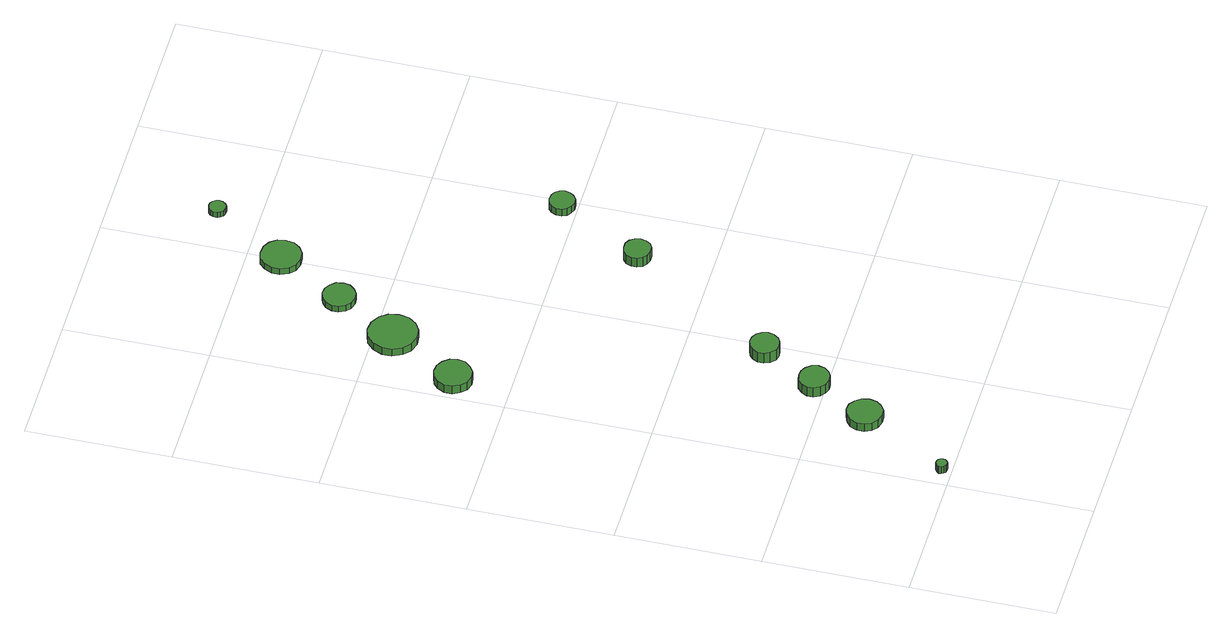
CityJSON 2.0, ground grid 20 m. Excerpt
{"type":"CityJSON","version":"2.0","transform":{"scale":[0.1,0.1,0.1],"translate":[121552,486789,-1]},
"CityObjects":{
"tree1":{"type":"SolitaryVegetationObject","attributes":{"function":"something"},"geometry":[{"type":"MultiSurface","lod":"1","boundaries":[[[0,1,2,3,4,5,6,7,8,9,10,11,12,13,14]],[[15,16,17,18,19,20,21,22,23,24,25,26,27,28,29]],[[0,29,28,1]],[[1,28,27,2]],[[2,27,26,3]],[[3,26,25,4]],[[4,25,24,5]],[[5,24,23,6]],[[6,23,22,7]],[[7,22,21,8]],[[8,21,20,9]],[[9,20,19,10]],[[10,19,18,11]],[[11,18,17,12]],[[12,17,16,13]],[[13,16,15,14]],[[14,15,29,0]]]}]},
"tree2":{"type":"SolitaryVegetationObject","attributes":{"function":"something"},"geometry":[{"type":"MultiSurface","lod":"1","boundaries":[[[30,31,32,33,34,35,36,37,38,39,40,41,42,43,44]],[[45,46,47,48,49,50,51,52,53,54,55,56,57,58,59]],[[30,59,58,31]],[[31,58,57,32]],[[32,57,56,33]],[[33,56,55,34]],[[34,55,54,35]],[[35,54,53,36]],[[36,53,52,37]],[[37,52,51,38]],[[38,51,50,39]],[[39,50,49,40]],[[40,49,48,41]],[[41,48,47,42]],[[42,47,46,43]],[[43,46,45,44]],[[44,45,59,30]]]}]},
"tree3":{"type":"SolitaryVegetationObject","attributes":{"function":"something"},"geometry":[{"type":"MultiSurface","lod":"1","boundaries":[[[60,61,62,63,64,65,66,67,68,69,70,71,72,73,74]],[[75,76,77,78,79,80,81,82,83,84,85,86,87,88,89]],[[60,89,88,61]],[[61,88,87,62]],[[62,87,86,63]],[[63,86,85,64]],[[64,85,84,65]],[[65,84,83,66]],[[66,83,82,67]],[[67,82,81,68]],[[68,81,80,69]],[[69,80,79,70]],[[70,79,78,71]],[[71,78,77,72]],[[72,77,76,73]],[[73,76,75,74]],[[74,75,89,60]]]}]},
"tree4":{"type":"SolitaryVegetationObject","attributes":{"function":"something"},"geometry":[{"type":"MultiSurface","lod":"1","boundaries":[[[90,91,92,93,94,95,96,97,98,99,100,101,102,103,104]],[[105,106,107,108,109,110,111,112,113,114,115,116,117,118,119]],[[90,119,118,91]],[[91,118,117,92]],[[92,117,116,93]],[[93,116,115,94]],[[94,115,114,95]],[[95,114,113,96]],[[96,113,112,97]],[[97,112,111,98]],[[98,111,110,99]],[[99,110,109,100]],[[100,109,108,101]],[[101,108,107,102]],[[102,107,106,103]],[[103,106,105,104]],[[104,105,119,90]]]}]},
"tree5":{"type":"SolitaryVegetationObject","attributes":{"function":"something"},"geometry":[{"type":"MultiSurface","lod":"1","boundaries":[[[120,121,122,123,124,125,126,127,128,129,130,131,132,133,134]],[[135,136,137,138,139,140,141,142,143,144,145,146,147,148,149]],[[120,149,148,121]],[[121,148,147,122]],[[122,147,146,123]],[[123,146,145,124]],[[124,145,144,125]],[[125,144,143,126]],[[126,143,142,127]],[[127,142,141,128]],[[128,141,140,129]],[[129,140,139,130]],[[130,139,138,131]],[[131,138,137,132]],[[132,137,136,133]],[[133,136,135,134]],[[134,135,149,120]]]}]},
"tree6":{"type":"SolitaryVegetationObject","attributes":{"function":"something"},"geometry":[{"type":"MultiSurface","lod":"1","boundaries":[[[150,151,152,153,154,155,156,157,158,159,160,161,162,163,164]],[[165,166,167,168,169,170,171,172,173,174,175,176,177,178,179]],[[150,179,178,151]],[[151,178,177,152]],[[152,177,176,153]],[[153,176,175,154]],[[154,175,174,155]],[[155,174,173,156]],[[156,173,172,157]],[[157,172,171,158]],[[158,171,170,159]],[[159,170,169,160]],[[160,169,168,161]],[[161,168,167,162]],[[162,167,166,163]],[[163,166,165,164]],[[164,165,179,150]]]}]},
"tree7":{"type":"SolitaryVegetationObject","attributes":{"function":"something"},"geometry":[{"type":"MultiSurface","lod":"1","boundaries":[[[180,181,182,183,184,185,186,187,188,189,190,191,192,193,194]],[[195,196,197,198,199,200,201,202,203,204,205,206,207,208,209]],[[180,209,208,181]],[[181,208,207,182]],[[182,207,206,183]],[[183,206,205,184]],[[184,205,204,185]],[[185,204,203,186]],[[186,203,202,187]],[[187,202,201,188]],[[188,201,200,189]],[[189,200,199,190]],[[190,199,198,191]],[[191,198,197,192]],[[192,197,196,193]],[[193,196,195,194]],[[194,195,209,180]]]}]},
"tree8":{"type":"SolitaryVegetationObject","attributes":{"function":"something"},"geometry":[{"type":"MultiSurface","lod":"1","boundaries":[[[210,211,212,213,214,215,216,217,218,219,220,221,222,223,224]],[[225,226,227,228,229,230,231,232,233,234,235,236,237,238,239]],[[210,239,238,211]],[[211,238,237,212]],[[212,237,236,213]],[[213,236,235,214]],[[214,235,234,215]],[[215,234,233,216]],[[216,233,232,217]],[[217,232,231,218]],[[218,231,230,219]],[[219,230,229,220]],[[220,229,228,221]],[[221,228,227,222]],[[222,227,226,223]],[[223,226,225,224]],[[224,225,239,210]]]}]},
"tree9":{"type":"SolitaryVegetationObject","attributes":{"function":"something"},"geometry":[{"type":"MultiSurface","lod":"1","boundaries":[[[240,241,242,243,244,245,246,247,248,249,250,251,252,253,254]],[[255,256,257,258,259,260,261,262,263,264,265,266,267,268,269]],[[240,269,268,241]],[[241,268,267,242]],[[242,267,266,243]],[[243,266,265,244]],[[244,265,264,245]],[[245,264,263,246]],[[246,263,262,247]],[[247,262,261,248]],[[248,261,260,249]],[[249,260,259,250]],[[250,259,258,251]],[[251,258,257,252]],[[252,257,256,253]],[[253,256,255,254]],[[254,255,269,240]]]}]},
"tree10":{"type":"SolitaryVegetationObject","attributes":{"function":"something"},"geometry":[{"type":"MultiSurface","lod":"1","boundaries":[[[270,271,272,273,274,275,276,277,278,279,280,281,282,283,284]],[[285,286,287,288,289,290,291,292,293,294,295,296,297,298,299]],[[270,299,298,271]],[[271,298,297,272]],[[272,297,296,273]],[[273,296,295,274]],[[274,295,294,275]],[[275,294,293,276]],[[276,293,292,277]],[[277,292,291,278]],[[278,291,290,279]],[[279,290,289,280]],[[280,289,288,281]],[[281,288,287,282]],[[282,287,286,283]],[[283,286,285,284]],[[284,285,299,270]]]}]},
"tree11":{"type":"SolitaryVegetationObject","attributes":{"function":"something"},"geometry":[{"type":"MultiSurface","lod":"1","boundaries":[[[300,301,302,303,304,305,306,307,308,309,310,311,312,313,314]],[[315,316,317,318,319,320,321,322,323,324,325,326,327,328,329]],[[300,329,328,301]],[[301,328,327,302]],[[302,327,326,303]],[[303,326,325,304]],[[304,325,324,305]],[[305,324,323,306]],[[306,323,322,307]],[[307,322,321,308]],[[308,321,320,309]],[[309,320,319,310]],[[310,319,318,311]],[[311,318,317,312]],[[312,317,316,313]],[[313,316,315,314]],[[314,315,329,300]]]}]}
},
"vertices":[
[37,14,19],[36,18,19],[34,20,19],[32,22,19],[28,22,19],[25,21,19],[23,19,19],[21,16,19],[21,13,19],[23,10,19],[25,8,19],[28,7,19],[32,7,19],[34,9,19],[36,11,19],[36,11,7],[34,9,7],[32,7,7],[28,7,7],[25,8,7],[23,10,7],[21,13,7],[21,16,7],[23,19,7],[25,21,7],[28,22,7],[32,22,7],[34,20,7],[36,18,7],[37,14,7],
[122,136,20],[120,146,20],[114,154,20],[106,160,20],[96,161,20],[86,157,20],[78,151,20],[74,141,20],[74,131,20],[78,122,20],[86,115,20],[96,112,20],[106,113,20],[114,118,20],[120,126,20],[120,126,7],[114,118,7],[106,113,7],[96,112,7],[86,115,7],[78,122,7],[74,131,7],[74,141,7],[78,151,7],[86,157,7],[96,161,7],[106,160,7],[114,154,7],[120,146,7],[122,136,7],
[164,216,23],[162,225,23],[156,232,23],[149,236,23],[140,237,23],[132,235,23],[125,229,23],[121,221,23],[121,212,23],[125,204,23],[132,198,23],[140,195,23],[149,196,23],[156,200,23],[162,207,23],[162,207,7],[156,200,7],[149,196,7],[140,195,7],[132,198,7],[125,204,7],[121,212,7],[121,221,7],[125,229,7],[132,235,7],[140,237,7],[149,236,7],[156,232,7],[162,225,7],[164,216,7],
[60,679,21],[58,689,21],[51,698,21],[42,703,21],[32,704,21],[21,701,21],[14,694,21],[9,684,21],[9,673,21],[14,664,21],[21,656,21],[32,653,21],[42,654,21],[51,660,21],[58,668,21],[58,668,7],[51,660,7],[42,654,7],[32,653,7],[21,656,7],[14,664,7],[9,673,7],[9,684,7],[14,694,7],[21,701,7],[32,704,7],[42,703,7],[51,698,7],[58,689,7],[60,679,7],
[207,295,25],[205,303,25],[200,310,25],[193,314,25],[185,315,25],[177,312,25],[171,307,25],[167,299,25],[167,291,25],[171,283,25],[177,277,25],[185,275,25],[193,276,25],[200,280,25],[205,287,25],[205,287,7],[200,280,7],[193,276,7],[185,275,7],[177,277,7],[171,283,7],[167,291,7],[167,299,7],[171,307,7],[177,312,7],[185,315,7],[193,314,7],[200,310,7],[205,303,7],[207,295,7],
[126,775,19],[123,789,19],[115,800,19],[103,807,19],[89,809,19],[75,805,19],[65,795,19],[59,782,19],[59,768,19],[65,755,19],[75,746,19],[89,741,19],[103,743,19],[115,750,19],[123,761,19],[123,761,7],[115,750,7],[103,743,7],[89,741,7],[75,746,7],[65,755,7],[59,768,7],[59,782,7],[65,795,7],[75,805,7],[89,809,7],[103,807,7],[115,800,7],[123,789,7],[126,775,7],
[168,861,17],[166,871,17],[160,878,17],[152,883,17],[143,884,17],[134,881,17],[127,875,17],[123,866,17],[123,857,17],[127,848,17],[134,842,17],[143,839,17],[152,840,17],[160,845,17],[166,852,17],[166,852,7],[160,845,7],[152,840,7],[143,839,7],[134,842,7],[127,848,7],[123,857,7],[123,866,7],[127,875,7],[134,881,7],[143,884,7],[152,883,7],[160,878,7],[166,871,7],[168,861,7],
[340,502,23],[338,510,23],[334,516,23],[327,520,23],[319,520,23],[312,518,23],[306,513,23],[303,506,23],[303,498,23],[306,491,23],[312,486,23],[319,484,23],[327,484,23],[334,488,23],[338,494,23],[338,494,7],[334,488,7],[327,484,7],[319,484,7],[312,486,7],[306,491,7],[303,498,7],[303,506,7],[306,513,7],[312,518,7],[319,520,7],[327,520,7],[334,516,7],[338,510,7],[340,502,7],
[228,955,17],[226,966,17],[219,975,17],[209,981,17],[197,982,17],[186,979,17],[178,971,17],[173,960,17],[173,949,17],[178,938,17],[186,930,17],[197,927,17],[209,928,17],[219,934,17],[226,943,17],[226,943,7],[219,934,7],[209,928,7],[197,927,7],[186,930,7],[178,938,7],[173,949,7],[173,960,7],[178,971,7],[186,979,7],[197,982,7],[209,981,7],[219,975,7],[226,966,7],[228,955,7],
[408,622,19],[406,629,19],[402,635,19],[396,638,19],[388,639,19],[381,637,19],[376,632,19],[373,625,19],[373,618,19],[376,611,19],[381,607,19],[388,604,19],[396,605,19],[402,609,19],[406,615,19],[406,615,7],[402,609,7],[396,605,7],[388,604,7],[381,607,7],[376,611,7],[373,618,7],[373,625,7],[376,632,7],[381,637,7],[388,639,7],[396,638,7],[402,635,7],[406,629,7],[408,622,7],
[281,1059,16],[280,1063,16],[277,1067,16],[273,1070,16],[268,1070,16],[263,1069,16],[260,1066,16],[258,1061,16],[258,1056,16],[260,1052,16],[263,1048,16],[268,1047,16],[273,1047,16],[277,1050,16],[280,1054,16],[280,1054,7],[277,1050,7],[273,1047,7],[268,1047,7],[263,1048,7],[260,1052,7],[258,1056,7],[258,1061,7],[260,1066,7],[263,1069,7],[268,1070,7],[273,1070,7],[277,1067,7],[280,1063,7],[281,1059,7]
]}
